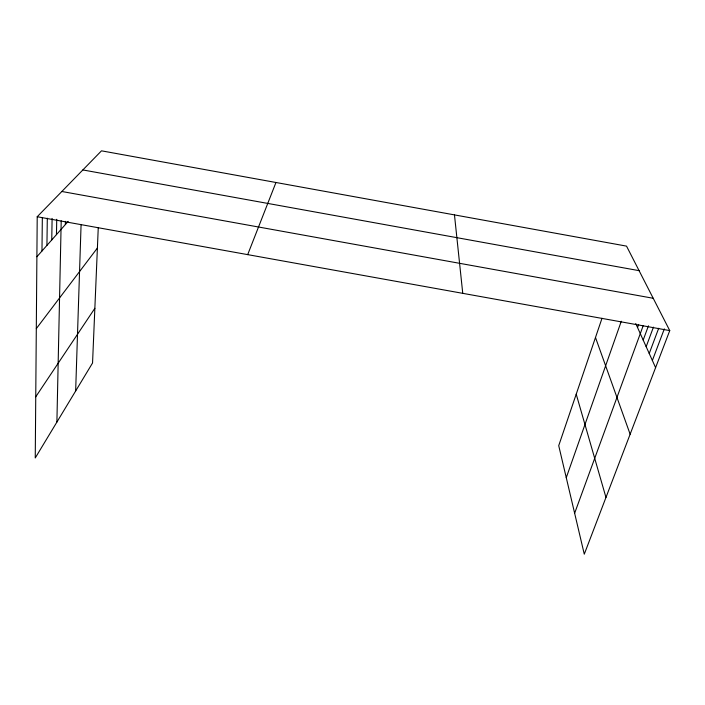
<?xml version="1.0" encoding="UTF-8"?>
<svg xmlns="http://www.w3.org/2000/svg" width="705" height="705" viewBox="0 0 705 705"><rect width="100%" height="100%" fill="white"/><g stroke="black" fill="none" stroke-linecap="round" stroke-linejoin="round"><path stroke-width="1.06" d="M602.017 318.272L558.721 445.657L584.278 554.174L669.75 330.601L626.534 246.124L101.494 150.826L37.215 216.743L35.25 457.95L92.549 362.996L98.259 227.6M41.974 250.998L42.335 218.012M46.927 245.402L47.306 218.197M51.756 239.947L52.108 218.409M56.453 234.633L56.744 219.29M56.894 422.083L61.212 220.78M65.362 224.56L65.442 221.335M75.655 390.993L81.075 224.701M566.265 477.69L621.281 321.26M637.54 327.517L638.659 324.423M574.637 513.231L643.242 325.543M643.189 340.074L648.45 325.807M646.168 346.701L653.438 327.146M649.226 353.496L658.699 328.248M652.372 360.466L664.33 328.874M247.693 254.628L275.963 182.489M35.744 396.818L94.858 308.296M36.299 328.636L97.396 248.028M36.889 256.752L68.182 221.37M61.846 191.487L653.209 298.277M37.215 216.743L669.75 330.601M82.855 169.94L639.082 270.658M635.751 323.542L655.588 367.631M595.487 337.483L630.138 434.218M576.223 394.174L605.965 497.439M454.469 214.893L462.753 293.342"/></g></svg>
